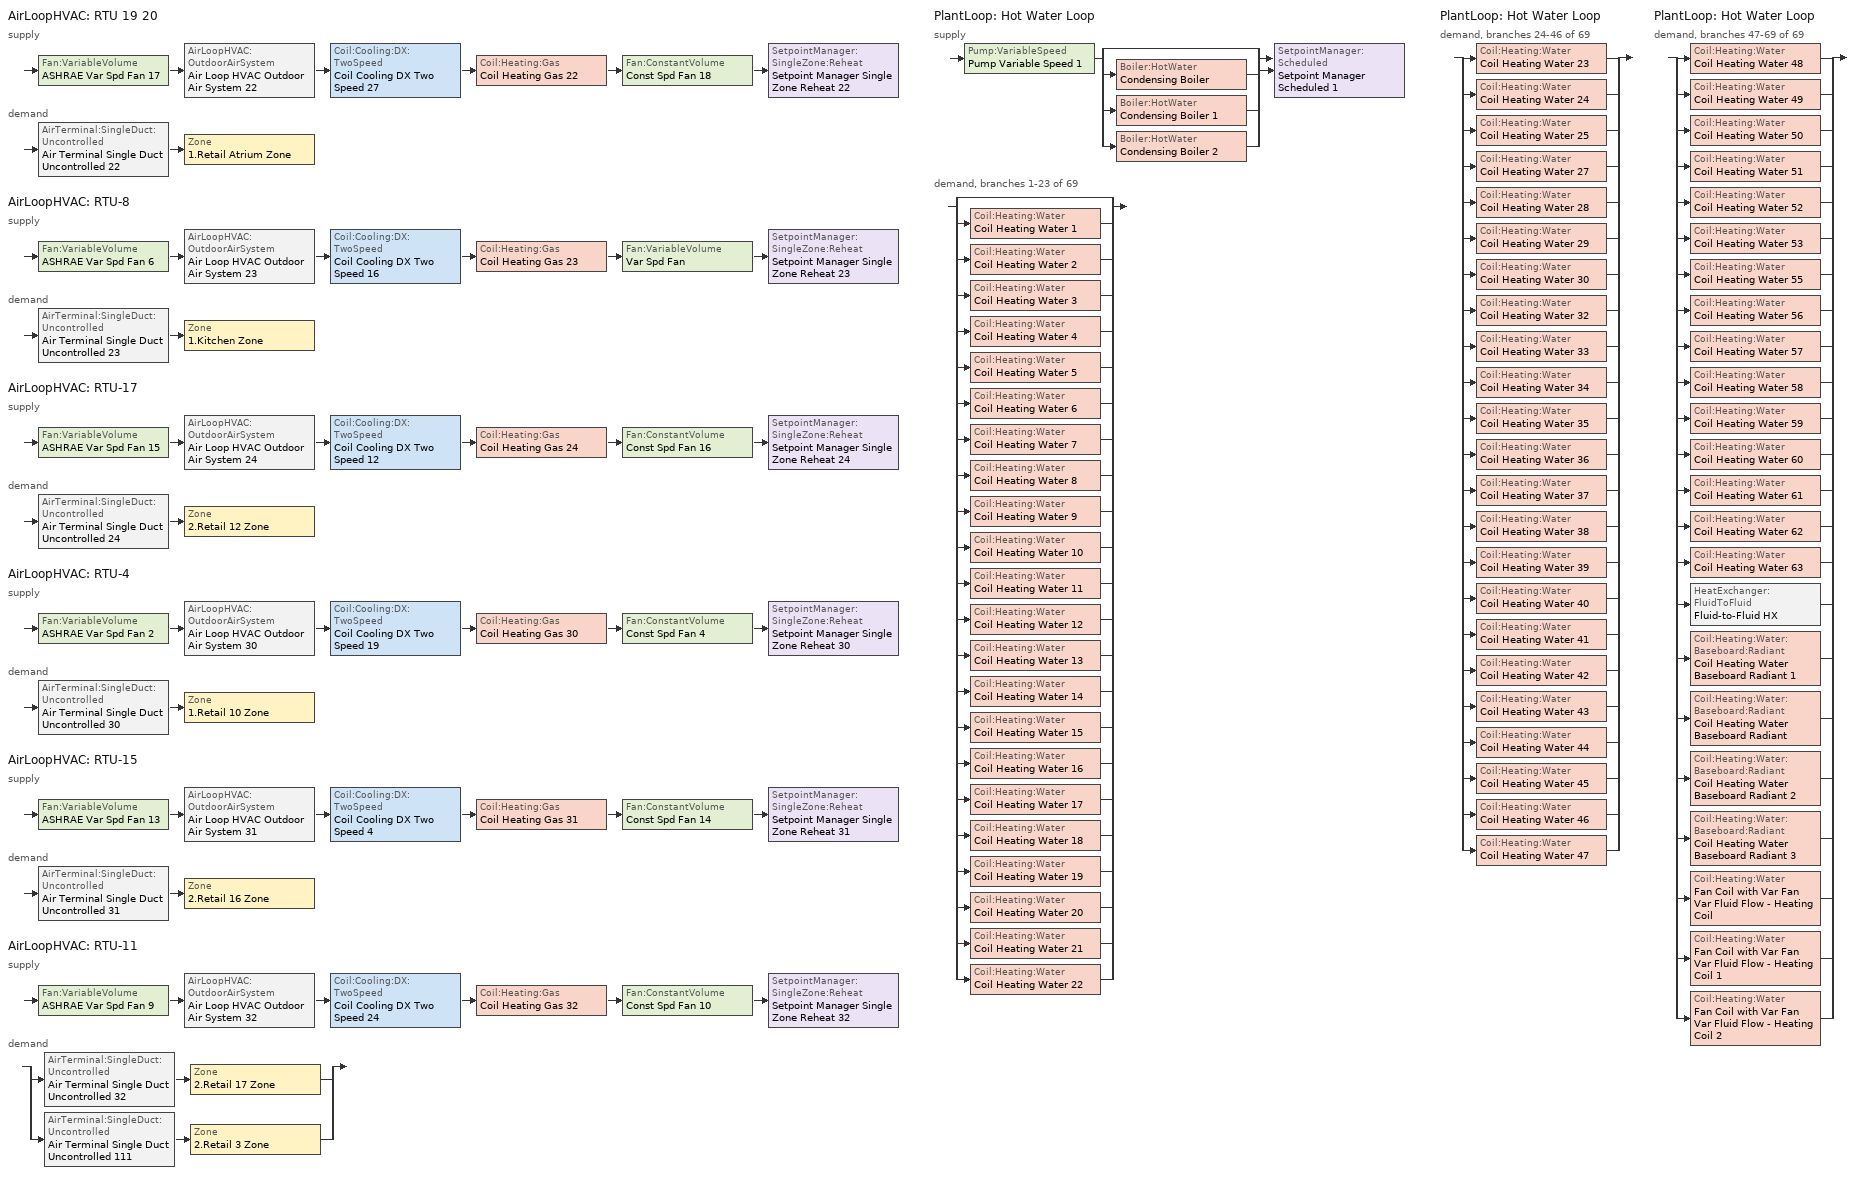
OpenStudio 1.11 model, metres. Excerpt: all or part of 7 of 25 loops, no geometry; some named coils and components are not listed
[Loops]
AirLoopHVAC 'RTU 19 20'
 supply: Fan:VariableVolume 'ASHRAE Var Spd Fan 17' > AirLoopHVAC:OutdoorAirSystem 'Air Loop HVAC Outdoor Air System 22' > Coil:Cooling:DX:TwoSpeed 'Coil Cooling DX Two Speed 27' > Coil:Heating:Gas 'Coil Heating Gas 22' > Fan:ConstantVolume 'Const Spd Fan 18' > SetpointManager:SingleZone:Reheat 'Setpoint Manager Single Zone Reheat 22'
 demand: AirTerminal:SingleDuct:Uncontrolled 'Air Terminal Single Duct Uncontrolled 22' > Zone '1.Retail Atrium Zone'
AirLoopHVAC 'RTU-8'
 supply: Fan:VariableVolume 'ASHRAE Var Spd Fan 6' > AirLoopHVAC:OutdoorAirSystem 'Air Loop HVAC Outdoor Air System 23' > Coil:Cooling:DX:TwoSpeed 'Coil Cooling DX Two Speed 16' > Coil:Heating:Gas 'Coil Heating Gas 23' > Fan:VariableVolume 'Var Spd Fan' > SetpointManager:SingleZone:Reheat 'Setpoint Manager Single Zone Reheat 23'
 demand: AirTerminal:SingleDuct:Uncontrolled 'Air Terminal Single Duct Uncontrolled 23' > Zone '1.Kitchen Zone'
AirLoopHVAC 'RTU-17'
 supply: Fan:VariableVolume 'ASHRAE Var Spd Fan 15' > AirLoopHVAC:OutdoorAirSystem 'Air Loop HVAC Outdoor Air System 24' > Coil:Cooling:DX:TwoSpeed 'Coil Cooling DX Two Speed 12' > Coil:Heating:Gas 'Coil Heating Gas 24' > Fan:ConstantVolume 'Const Spd Fan 16' > SetpointManager:SingleZone:Reheat 'Setpoint Manager Single Zone Reheat 24'
 demand: AirTerminal:SingleDuct:Uncontrolled 'Air Terminal Single Duct Uncontrolled 24' > Zone '2.Retail 12 Zone'
AirLoopHVAC 'RTU-4'
 supply: Fan:VariableVolume 'ASHRAE Var Spd Fan 2' > AirLoopHVAC:OutdoorAirSystem 'Air Loop HVAC Outdoor Air System 30' > Coil:Cooling:DX:TwoSpeed 'Coil Cooling DX Two Speed 19' > Coil:Heating:Gas 'Coil Heating Gas 30' > Fan:ConstantVolume 'Const Spd Fan 4' > SetpointManager:SingleZone:Reheat 'Setpoint Manager Single Zone Reheat 30'
 demand: AirTerminal:SingleDuct:Uncontrolled 'Air Terminal Single Duct Uncontrolled 30' > Zone '1.Retail 10 Zone'
AirLoopHVAC 'RTU-15'
 supply: Fan:VariableVolume 'ASHRAE Var Spd Fan 13' > AirLoopHVAC:OutdoorAirSystem 'Air Loop HVAC Outdoor Air System 31' > Coil:Cooling:DX:TwoSpeed 'Coil Cooling DX Two Speed 4' > Coil:Heating:Gas 'Coil Heating Gas 31' > Fan:ConstantVolume 'Const Spd Fan 14' > SetpointManager:SingleZone:Reheat 'Setpoint Manager Single Zone Reheat 31'
 demand: AirTerminal:SingleDuct:Uncontrolled 'Air Terminal Single Duct Uncontrolled 31' > Zone '2.Retail 16 Zone'
AirLoopHVAC 'RTU-11'
 supply: Fan:VariableVolume 'ASHRAE Var Spd Fan 9' > AirLoopHVAC:OutdoorAirSystem 'Air Loop HVAC Outdoor Air System 32' > Coil:Cooling:DX:TwoSpeed 'Coil Cooling DX Two Speed 24' > Coil:Heating:Gas 'Coil Heating Gas 32' > Fan:ConstantVolume 'Const Spd Fan 10' > SetpointManager:SingleZone:Reheat 'Setpoint Manager Single Zone Reheat 32'
 demand: split
  | AirTerminal:SingleDuct:Uncontrolled 'Air Terminal Single Duct Uncontrolled 32' > Zone '2.Retail 17 Zone'
  | AirTerminal:SingleDuct:Uncontrolled 'Air Terminal Single Duct Uncontrolled 111' > Zone '2.Retail 3 Zone'
PlantLoop 'Hot Water Loop'
 supply: Pump:VariableSpeed 'Pump Variable Speed 1' > split
  | bypass
  | Boiler:HotWater 'Condensing Boiler'
  | Boiler:HotWater 'Condensing Boiler 1'
  | Boiler:HotWater 'Condensing Boiler 2'
  join > SetpointManager:Scheduled 'Setpoint Manager Scheduled 1'
 demand, branches 1-23 of 69: split
  | bypass
  | Coil:Heating:Water 'Coil Heating Water 1'
  | Coil:Heating:Water 'Coil Heating Water 2'
  | Coil:Heating:Water 'Coil Heating Water 3'
  | Coil:Heating:Water 'Coil Heating Water 4'
  | Coil:Heating:Water 'Coil Heating Water 5'
  | Coil:Heating:Water 'Coil Heating Water 6'
  | Coil:Heating:Water 'Coil Heating Water 7'
  | Coil:Heating:Water 'Coil Heating Water 8'
  | Coil:Heating:Water 'Coil Heating Water 9'
  | Coil:Heating:Water 'Coil Heating Water 10'
  | Coil:Heating:Water 'Coil Heating Water 11'
  | Coil:Heating:Water 'Coil Heating Water 12'
  | Coil:Heating:Water 'Coil Heating Water 13'
  | Coil:Heating:Water 'Coil Heating Water 14'
  | Coil:Heating:Water 'Coil Heating Water 15'
  | Coil:Heating:Water 'Coil Heating Water 16'
  | Coil:Heating:Water 'Coil Heating Water 17'
  | Coil:Heating:Water 'Coil Heating Water 18'
  | Coil:Heating:Water 'Coil Heating Water 19'
  | Coil:Heating:Water 'Coil Heating Water 20'
  | Coil:Heating:Water 'Coil Heating Water 21'
  | Coil:Heating:Water 'Coil Heating Water 22'
PlantLoop 'Hot Water Loop'
 demand, branches 24-46 of 69: split
  | Coil:Heating:Water 'Coil Heating Water 23'
  | Coil:Heating:Water 'Coil Heating Water 24'
  | Coil:Heating:Water 'Coil Heating Water 25'
  | Coil:Heating:Water 'Coil Heating Water 27'
  | Coil:Heating:Water 'Coil Heating Water 28'
  | Coil:Heating:Water 'Coil Heating Water 29'
  | Coil:Heating:Water 'Coil Heating Water 30'
  | Coil:Heating:Water 'Coil Heating Water 32'
  | Coil:Heating:Water 'Coil Heating Water 33'
  | Coil:Heating:Water 'Coil Heating Water 34'
  | Coil:Heating:Water 'Coil Heating Water 35'
  | Coil:Heating:Water 'Coil Heating Water 36'
  | Coil:Heating:Water 'Coil Heating Water 37'
  | Coil:Heating:Water 'Coil Heating Water 38'
  | Coil:Heating:Water 'Coil Heating Water 39'
  | Coil:Heating:Water 'Coil Heating Water 40'
  | Coil:Heating:Water 'Coil Heating Water 41'
  | Coil:Heating:Water 'Coil Heating Water 42'
  | Coil:Heating:Water 'Coil Heating Water 43'
  | Coil:Heating:Water 'Coil Heating Water 44'
  | Coil:Heating:Water 'Coil Heating Water 45'
  | Coil:Heating:Water 'Coil Heating Water 46'
  | Coil:Heating:Water 'Coil Heating Water 47'
PlantLoop 'Hot Water Loop'
 demand, branches 47-69 of 69: split
  | Coil:Heating:Water 'Coil Heating Water 48'
  | Coil:Heating:Water 'Coil Heating Water 49'
  | Coil:Heating:Water 'Coil Heating Water 50'
  | Coil:Heating:Water 'Coil Heating Water 51'
  | Coil:Heating:Water 'Coil Heating Water 52'
  | Coil:Heating:Water 'Coil Heating Water 53'
  | Coil:Heating:Water 'Coil Heating Water 55'
  | Coil:Heating:Water 'Coil Heating Water 56'
  | Coil:Heating:Water 'Coil Heating Water 57'
  | Coil:Heating:Water 'Coil Heating Water 58'
  | Coil:Heating:Water 'Coil Heating Water 59'
  | Coil:Heating:Water 'Coil Heating Water 60'
  | Coil:Heating:Water 'Coil Heating Water 61'
  | Coil:Heating:Water 'Coil Heating Water 62'
  | Coil:Heating:Water 'Coil Heating Water 63'
  | HeatExchanger:FluidToFluid 'Fluid-to-Fluid HX'
  | Coil:Heating:Water:Baseboard:Radiant 'Coil Heating Water Baseboard Radiant 1'
  | Coil:Heating:Water:Baseboard:Radiant 'Coil Heating Water Baseboard Radiant'
  | Coil:Heating:Water:Baseboard:Radiant 'Coil Heating Water Baseboard Radiant 2'
  | Coil:Heating:Water:Baseboard:Radiant 'Coil Heating Water Baseboard Radiant 3'
  | Coil:Heating:Water 'Fan Coil with Var Fan Var Fluid Flow - Heating Coil'
  | Coil:Heating:Water 'Fan Coil with Var Fan Var Fluid Flow - Heating Coil 1'
  | Coil:Heating:Water 'Fan Coil with Var Fan Var Fluid Flow - Heating Coil 2'
[PlantLoop]
Hot Water Loop: Fluid Type=Water; Maximum Loop Temperature {C}=100; Minimum Loop Temperature {C}=10; Plant Loop Volume {m3}=Autocalculate; Load Distribution Scheme=Optimal
[Sizing:Plant]
Hot Water Loop: Loop Type=Heating; Design Loop Exit Temperature {C}=82; Loop Design Temperature Difference {deltaC}=11; Sizing Option=NonCoincident; Zone Timesteps in Averaging Window=1; Coincident Sizing Factor Mode=None
[SetpointManager:Scheduled]
Setpoint Manager Scheduled 1: Control Variable=Temperature; Schedule=Hot Water Temperature
[Sizing:Zone] Zone Cooling Design Supply Air Temperature Input Method=SupplyAirTemperature; Zone Cooling Design Supply Air Temperature {C}=14; Zone Cooling Design Supply Air Temperature Difference {deltaC}=11.11; Zone Heating Design Supply Air Temperature Input Method=SupplyAirTemperature; Zone Heating Design Supply Air Temperature {C}=40; Zone Heating Design Supply Air Temperature Difference {deltaC}=11.11; Zone Cooling Design Supply Air Humidity Ratio {kg-H2O/kg-air}=0.0085; Zone Heating Design Supply Air Humidity Ratio {kg-H2O/kg-air}=0.008; Cooling Design Air Flow Method=DesignDay; Heating Design Air Flow Method=DesignDay; Account for Dedicated Outdoor Air System=No; Dedicated Outdoor Air System Control Strategy=NeutralSupplyAir; Dedicated Outdoor Air Low Setpoint Temperature for Design {C}=Autosize; Dedicated Outdoor Air High Setpoint Temperature for Design {C}=Autosize
Name | Design Zone Air Distribution Effectiveness in Heating Mode
1M.Stairs Zone; 1.Stairs Zone; 1.Stairs 1 Zone; 1M.Stairs 1 Zone; 2.Retail 3 Zone; 1.Entry Zone; 1.Entry 1 Zone; 1.Stairs 2 Zone; 1.Stairs 3 Zone; 1M.Stairs 2 Zone; 1.Retail Atrium Zone; 1.Kitchen Zone; 2.Retail 12 Zone; 1M.Stairs 3 Zone; 1.Retail 10 Zone; 2.Retail 16 Zone; 2.Retail 17 Zone
2M.Stairs Zone; 2.Stairs Zone; 2.Stairs 1 Zone; 2M.Stairs 1 Zone; 2M.Stairs 2 Zone; 2M.Stairs 3 Zone; 2.Stairs 2 Zone; 2.Stairs 3 Zone | 0.8
[Zone equipment]
1M.Stairs Zone: Zone HVAC Four Pipe Fan Coil 56
2M.Stairs Zone: Zone HVAC Four Pipe Fan Coil 52
2.Stairs Zone: Zone HVAC Four Pipe Fan Coil 39
1.Stairs Zone: Zone HVAC Four Pipe Fan Coil 32
2.Stairs 1 Zone: Zone HVAC Four Pipe Fan Coil 34
1.Stairs 1 Zone: Zone HVAC Four Pipe Fan Coil 42
1M.Stairs 1 Zone: Zone HVAC Four Pipe Fan Coil 47
2.Retail 3 Zone: Air Terminal Single Duct Uncontrolled 111
2M.Stairs 1 Zone: Zone HVAC Four Pipe Fan Coil 46
2M.Stairs 2 Zone: Zone HVAC Four Pipe Fan Coil 11
1.Entry Zone: Zone HVAC Baseboard Rad Conv Water 1, Fan Coil with Var Fan Var Fluid Flow 2
1.Entry 1 Zone: Zone HVAC Baseboard Rad Conv Water, Fan Coil with Var Fan Var Fluid Flow 1
1.Stairs 2 Zone: Zone HVAC Four Pipe Fan Coil 4
1.Stairs 3 Zone: Zone HVAC Four Pipe Fan Coil 28
2M.Stairs 3 Zone: Zone HVAC Four Pipe Fan Coil 1
2.Stairs 2 Zone: Zone HVAC Four Pipe Fan Coil 30
1M.Stairs 2 Zone: Zone HVAC Four Pipe Fan Coil 15
1.Retail Atrium Zone: Air Terminal Single Duct Uncontrolled 22
1.Kitchen Zone: Air Terminal Single Duct Uncontrolled 23, Zone Exhaust Fan
2.Retail 12 Zone: Air Terminal Single Duct Uncontrolled 24
1M.Stairs 3 Zone: Zone HVAC Four Pipe Fan Coil 57
2.Stairs 3 Zone: Zone HVAC Four Pipe Fan Coil 55
1.Retail 10 Zone: Air Terminal Single Duct Uncontrolled 30
2.Retail 16 Zone: Air Terminal Single Duct Uncontrolled 31
2.Retail 17 Zone: Air Terminal Single Duct Uncontrolled 32
[AirLoopHVAC] Availability Schedule=Retail Min OA
Name | Availability Manager | Design Supply Air Flow Rate {m3/s}
RTU 19 20 | Availability Manager Night Cycle 22 | 11.3267
RTU-8 | Availability Manager Night Cycle 23 | 2.40693
RTU-17 | Availability Manager Night Cycle 24 | 5.66337
RTU-4 | Availability Manager Night Cycle 30 | 4.71947
RTU-15 | Availability Manager Night Cycle 31 | 3.77558
RTU-11 | Availability Manager Night Cycle 32 | 7.55116
[AvailabilityManager:NightCycle] Control Type=CycleOnAny
Availability Manager Night Cycle 22; Availability Manager Night Cycle 23; Availability Manager Night Cycle 24; Availability Manager Night Cycle 30; Availability Manager Night Cycle 31; Availability Manager Night Cycle 32
[Sizing:System] Type of Load to Size On=Sensible; Minimum System Air Flow Ratio=1; Preheat Design Temperature {C}=7; Preheat Design Humidity Ratio {kg-H2O/kg-Air}=0.008; Precool Design Temperature {C}=12.8; Precool Design Humidity Ratio {kg-H2O/kg-Air}=0.008; Central Cooling Design Supply Air Temperature {C}=12.8; Central Heating Design Supply Air Temperature {C}=40; Sizing Option=NonCoincident; 100% Outdoor Air in Cooling=No; 100% Outdoor Air in Heating=No; Central Cooling Design Supply Air Humidity Ratio {kg-H2O/kg-Air}=0.0085; Central Heating Design Supply Air Humidity Ratio {kg-H2O/kg-Air}=0.008; Cooling Design Air Flow Method=DesignDay; Cooling Design Air Flow Rate {m3/s}=0; Heating Design Air Flow Method=DesignDay; Heating Design Air Flow Rate {m3/s}=0; System Outdoor Air Method=ZoneSum; Zone Maximum Outdoor Air Fraction=1; Cooling Supply Air Flow Rate Per Floor Area {m3/s-m2}=0.00996765; Cooling Fraction of Autosized Cooling Supply Air Flow Rate=1; Cooling Supply Air Flow Rate Per Unit Cooling Capacity {m3/s-W}=3.94755e-05; Heating Supply Air Flow Rate Per Floor Area {m3/s-m2}=0.00996765; Heating Fraction of Autosized Heating Supply Air Flow Rate=1; Heating Fraction of Autosized Cooling Supply Air Flow Rate=1; Heating Supply Air Flow Rate Per Unit Heating Capacity {m3/s-W}=3.15882e-05; Cooling Design Capacity Method=CoolingDesignCapacity; Cooling Design Capacity {W}=autosize; Cooling Design Capacity Per Floor Area {W/m2}=234.7; Fraction of Autosized Cooling Design Capacity=1; Heating Design Capacity Method=HeatingDesignCapacity; Heating Design Capacity {W}=autosize; Heating Design Capacity Per Floor Area {W/m2}=157; Fraction of Autosized Heating Design Capacity=1; Central Cooling Capacity Control Method=OnOff
Name | Design Outdoor Air Flow Rate {m3/s}
RTU 19 20 | 2.26535
RTU-8; RTU-17 | 1.13267
RTU-4 | 0.943895
RTU-15 | 0.377558
RTU-11 | 1.51023
[Coil:Heating:Gas] Availability Schedule=Always On Discrete; Gas Burner Efficiency=0.8; Nominal Capacity {W}=AutoSize; Parasitic Electric Load {W}=0; Parasitic Gas Load {W}=0
Coil Heating Gas 22; Coil Heating Gas 23; Coil Heating Gas 24; Coil Heating Gas 30; Coil Heating Gas 31; Coil Heating Gas 32
[Controller:OutdoorAir] Economizer Control Type=FixedDryBulb; Economizer Control Action Type=ModulateFlow; Economizer Maximum Limit Dry-Bulb Temperature {C}=23.89; Economizer Maximum Limit Enthalpy {J/kg}=64000; Economizer Minimum Limit Dry-Bulb Temperature {C}=-100; Lockout Type=NoLockout; Minimum Limit Type=FixedMinimum; Minimum Outdoor Air Schedule=Retail Min OA; High Humidity Control=No; Heat Recovery Bypass Control Type=BypassWhenWithinEconomizerLimits
Name | Minimum Outdoor Air Flow Rate {m3/s} | Maximum Outdoor Air Flow Rate {m3/s} | Controller Mechanical Ventilation
Outdoor Air Controller 1.Retail Atrium Zone ASHRAE PSZ-AC | 2.26535 | 11.3267 | Controller Mechanical Ventilation 22
Outdoor Air Controller 1.Kitchen Zone ASHRAE PSZ-AC | 1.13267 | 2.40693 | Controller Mechanical Ventilation 23
Outdoor Air Controller 2.Retail 12 Zone ASHRAE PSZ-AC | 1.13267 | 5.66337 | Controller Mechanical Ventilation 24
Outdoor Air Controller 1.Retail 10 Zone ASHRAE PSZ-AC | 0.943895 | 4.71947 | Controller Mechanical Ventilation 30
Outdoor Air Controller 2.Retail 16 Zone ASHRAE PSZ-AC | 0.377558 | 3.77558 | Controller Mechanical Ventilation 31
Outdoor Air Controller 2.Retail 17 Zone ASHRAE PSZ-AC | 1.51023 | 7.55116 | Controller Mechanical Ventilation 32
[Controller:MechanicalVentilation] Availability Schedule=Always On Discrete; System Outdoor Air Method=ZoneSum
Controller Mechanical Ventilation 22; Controller Mechanical Ventilation 23; Controller Mechanical Ventilation 24; Controller Mechanical Ventilation 30; Controller Mechanical Ventilation 31; Controller Mechanical Ventilation 32
[AirLoopHVAC:OutdoorAirSystem]
Name | Controller
Air Loop HVAC Outdoor Air System 22 | Outdoor Air Controller 1.Retail Atrium Zone ASHRAE PSZ-AC
Air Loop HVAC Outdoor Air System 23 | Outdoor Air Controller 1.Kitchen Zone ASHRAE PSZ-AC
Air Loop HVAC Outdoor Air System 24 | Outdoor Air Controller 2.Retail 12 Zone ASHRAE PSZ-AC
Air Loop HVAC Outdoor Air System 30 | Outdoor Air Controller 1.Retail 10 Zone ASHRAE PSZ-AC
Air Loop HVAC Outdoor Air System 31 | Outdoor Air Controller 2.Retail 16 Zone ASHRAE PSZ-AC
Air Loop HVAC Outdoor Air System 32 | Outdoor Air Controller 2.Retail 17 Zone ASHRAE PSZ-AC
[SetpointManager:SingleZone:Reheat] Minimum Supply Air Temperature {C}=-99; Maximum Supply Air Temperature {C}=99
Name | Control Zone
Setpoint Manager Single Zone Reheat 22 | 1.Retail Atrium Zone
Setpoint Manager Single Zone Reheat 23 | 1.Kitchen Zone
Setpoint Manager Single Zone Reheat 24 | 2.Retail 12 Zone
Setpoint Manager Single Zone Reheat 30 | 1.Retail 10 Zone
Setpoint Manager Single Zone Reheat 31 | 2.Retail 16 Zone
Setpoint Manager Single Zone Reheat 32 | 2.Retail 17 Zone
[AirTerminal:SingleDuct:Uncontrolled] Availability Schedule=Always On Discrete; Maximum Air Flow Rate {m3/s}=AutoSize
Air Terminal Single Duct Uncontrolled 22; Air Terminal Single Duct Uncontrolled 23; Air Terminal Single Duct Uncontrolled 24; Air Terminal Single Duct Uncontrolled 30; Air Terminal Single Duct Uncontrolled 31; Air Terminal Single Duct Uncontrolled 32; Air Terminal Single Duct Uncontrolled 111
[Fan:ZoneExhaust]
Zone Exhaust Fan: Availability Schedule=Always On; Fan Efficiency=0.6; Pressure Rise {Pa}=373.633; Maximum Flow Rate {m3/s}=0.99109; Flow Fraction Schedule=Retail Min OA; System Availability Manager Coupling Mode=Coupled
[Pump:VariableSpeed]
Pump Variable Speed 1: Rated Pump Head {Pa}=358688; Motor Efficiency=0.9; Coefficient 1 of the Part Load Performance Curve=0; Coefficient 2 of the Part Load Performance Curve=0.0216; Coefficient 3 of the Part Load Performance Curve=-0.0325; Coefficient 4 of the Part Load Performance Curve=1.0095; Pump Control Type=Intermittent
[Coil:Cooling:DX:TwoSpeed] Availability Schedule=Always On Discrete; Rated High Speed Total Cooling Capacity {W}=Autosize; Rated High Speed Sensible Heat Ratio=Autosize; Rated High Speed Air Flow Rate {m3/s}=Autosize; Rated Low Speed Total Cooling Capacity {W}=Autosize; Rated Low Speed Sensible Heat Ratio=Autosize; Condenser Type=AirCooled; High Speed Evaporative Condenser Effectiveness=0; High Speed Evaporative Condenser Air Flow Rate {m3/s}=Autosize; High Speed Evaporative Condenser Pump Rated Power Consumption {W}=Autosize; Low Speed Evaporative Condenser Effectiveness=0; Low Speed Evaporative Condenser Air Flow Rate {m3/s}=Autosize; Low Speed Evaporative Condenser Pump Rated Power Consumption {W}=Autosize; Basin Heater Capacity {W/K}=0; Basin Heater Setpoint Temperature {C}=10
Name | Rated High Speed COP {W/W} | Total Cooling Capacity Function of Temperature Curve | Total Cooling Capacity Function of Flow Fraction Curve | Energy Input Ratio Function of Temperature Curve | Energy Input Ratio Function of Flow Fraction Curve | Part Load Fraction Correlation Curve | Rated Low Speed COP {W/W} | Low Speed Total Cooling Capacity Function of Temperature Curve | Low Speed Energy Input Ratio Function of Temperature Curve
Coil Cooling DX Two Speed 4 | 3.6 | Curve Biquadratic 61 | Curve Quadratic 91 | Curve Biquadratic 62 | Curve Quadratic 92 | Curve Quadratic 93 | 3.6 | Curve Biquadratic 73 | Curve Biquadratic 74
Coil Cooling DX Two Speed 12 | 3.08 | Curve Biquadratic 47 | Curve Quadratic 70 | Curve Biquadratic 48 | Curve Quadratic 71 | Curve Quadratic 72 | 3.08 | Curve Biquadratic 89 | Curve Biquadratic 90
Coil Cooling DX Two Speed 16 | 3.69 | Curve Biquadratic 45 | Curve Quadratic 67 | Curve Biquadratic 46 | Curve Quadratic 68 | Curve Quadratic 69 | 3.69 | Curve Biquadratic 97 | Curve Biquadratic 98
Coil Cooling DX Two Speed 19 | 3.52 | Curve Biquadratic 59 | Curve Quadratic 88 | Curve Biquadratic 60 | Curve Quadratic 89 | Curve Quadratic 90 | 3.52 | Curve Biquadratic 103 | Curve Biquadratic 104
Coil Cooling DX Two Speed 24 | 3.14 | Curve Biquadratic 63 | Curve Quadratic 94 | Curve Biquadratic 64 | Curve Quadratic 95 | Curve Quadratic 96 | 3.14 | Curve Biquadratic 113 | Curve Biquadratic 114
Coil Cooling DX Two Speed 27 | 3.08 | Curve Biquadratic 43 | Curve Quadratic 64 | Curve Biquadratic 44 | Curve Quadratic 65 | Curve Quadratic 66 | 3.08 | Curve Biquadratic 119 | Curve Biquadratic 120
[Controller:WaterCoil] Action=Normal; Minimum Actuated Flow {m3/s}=0
Name | Water Coil
Controller Water Coil 2 | Coil Heating Water 1
Controller Water Coil 4 | Coil Heating Water 2
Controller Water Coil 6 | Coil Heating Water 3
Controller Water Coil 8 | Coil Heating Water 4
Controller Water Coil 10 | Coil Heating Water 5
Controller Water Coil 12 | Coil Heating Water 6
Controller Water Coil 14 | Coil Heating Water 7
Controller Water Coil 16 | Coil Heating Water 8
Controller Water Coil 18 | Coil Heating Water 9
Controller Water Coil 20 | Coil Heating Water 10
Controller Water Coil 22 | Coil Heating Water 11
Controller Water Coil 24 | Coil Heating Water 12
Controller Water Coil 26 | Coil Heating Water 13
Controller Water Coil 28 | Coil Heating Water 14
Controller Water Coil 30 | Coil Heating Water 15
Controller Water Coil 32 | Coil Heating Water 16
Controller Water Coil 34 | Coil Heating Water 17
Controller Water Coil 36 | Coil Heating Water 18
Controller Water Coil 38 | Coil Heating Water 19
Controller Water Coil 40 | Coil Heating Water 20
Controller Water Coil 42 | Coil Heating Water 21
Controller Water Coil 44 | Coil Heating Water 22
Controller Water Coil 46 | Coil Heating Water 23
Controller Water Coil 48 | Coil Heating Water 24
Controller Water Coil 50 | Coil Heating Water 25
Controller Water Coil 54 | Coil Heating Water 27
Controller Water Coil 56 | Coil Heating Water 28
Controller Water Coil 58 | Coil Heating Water 29
Controller Water Coil 60 | Coil Heating Water 30
Controller Water Coil 64 | Coil Heating Water 32
Controller Water Coil 66 | Coil Heating Water 33
Controller Water Coil 68 | Coil Heating Water 34
Controller Water Coil 70 | Coil Heating Water 35
Controller Water Coil 72 | Coil Heating Water 36
Controller Water Coil 74 | Coil Heating Water 37
Controller Water Coil 76 | Coil Heating Water 38
Controller Water Coil 78 | Coil Heating Water 39
Controller Water Coil 80 | Coil Heating Water 40
Controller Water Coil 82 | Coil Heating Water 41
Controller Water Coil 84 | Coil Heating Water 42
Controller Water Coil 86 | Coil Heating Water 43
Controller Water Coil 88 | Coil Heating Water 44
Controller Water Coil 90 | Coil Heating Water 45
Controller Water Coil 92 | Coil Heating Water 46
Controller Water Coil 94 | Coil Heating Water 47
Controller Water Coil 96 | Coil Heating Water 48
Controller Water Coil 98 | Coil Heating Water 49
Controller Water Coil 100 | Coil Heating Water 50
Controller Water Coil 102 | Coil Heating Water 51
Controller Water Coil 104 | Coil Heating Water 52
Controller Water Coil 106 | Coil Heating Water 53
Controller Water Coil 110 | Coil Heating Water 55
Controller Water Coil 112 | Coil Heating Water 56
Controller Water Coil 114 | Coil Heating Water 57
Controller Water Coil 116 | Coil Heating Water 58
Controller Water Coil 118 | Coil Heating Water 59
Controller Water Coil 120 | Coil Heating Water 60
Controller Water Coil 122 | Coil Heating Water 61
Controller Water Coil 124 | Coil Heating Water 62
Controller Water Coil 126 | Coil Heating Water 63
[Coil:Heating:Water]
Name | Availability Schedule
Coil Heating Water 1; Coil Heating Water 2; Coil Heating Water 3; Coil Heating Water 4; Coil Heating Water 5; Coil Heating Water 6; Coil Heating Water 7; Coil Heating Water 8; Coil Heating Water 9; Coil Heating Water 10; Coil Heating Water 11; Coil Heating Water 12; Coil Heating Water 13; Coil Heating Water 14; Coil Heating Water 15; Coil Heating Water 16; Coil Heating Water 17; Coil Heating Water 18; Coil Heating Water 19; Coil Heating Water 20; Coil Heating Water 21; Coil Heating Water 22; Coil Heating Water 23; Coil Heating Water 24; Coil Heating Water 25; Coil Heating Water 27; Coil Heating Water 28; Coil Heating Water 29; Coil Heating Water 30; Coil Heating Water 32; Coil Heating Water 33; Coil Heating Water 34; Coil Heating Water 35; Coil Heating Water 36; Coil Heating Water 37; Coil Heating Water 38; Coil Heating Water 39; Coil Heating Water 40; Coil Heating Water 41; Coil Heating Water 42; Coil Heating Water 43; Coil Heating Water 44; Coil Heating Water 45; Coil Heating Water 46; Coil Heating Water 47; Coil Heating Water 48; Coil Heating Water 49; Coil Heating Water 50; Coil Heating Water 51; Coil Heating Water 52; Coil Heating Water 53; Coil Heating Water 55; Coil Heating Water 56; Coil Heating Water 57; Coil Heating Water 58; Coil Heating Water 59; Coil Heating Water 60; Coil Heating Water 61; Coil Heating Water 62; Coil Heating Water 63 | Always On Discrete
Fan Coil with Var Fan Var Fluid Flow - Heating Coil | Always On Discrete 5
Fan Coil with Var Fan Var Fluid Flow - Heating Coil 1 | Always On Discrete 13
Fan Coil with Var Fan Var Fluid Flow - Heating Coil 2 | Always On Discrete 17
[ZoneHVAC:FourPipeFanCoil] Capacity Control Method=VariableFanVariableFlow; Maximum Cold Water Flow Rate {m3/s}=autosize; Maximum Hot Water Flow Rate {m3/s}=autosize
Name | Availability Schedule | Maximum Supply Air Flow Rate {m3/s} | Maximum Outdoor Air Flow Rate {m3/s} | Supply Air Fan | Cooling Coil | Heating Coil
Zone HVAC Four Pipe Fan Coil 1 | Always On Discrete | autosize | 0 | Fan Variable Volume 17 | Coil Cooling Water 1 | Coil Heating Water 1
Zone HVAC Four Pipe Fan Coil 2 | Always On Discrete | autosize | 0 | Fan Variable Volume 36 | Coil Cooling Water 2 | Coil Heating Water 2
Zone HVAC Four Pipe Fan Coil 3 | Always On Discrete | autosize | 0 | Fan Variable Volume 22 | Coil Cooling Water 3 | Coil Heating Water 3
Zone HVAC Four Pipe Fan Coil 4 | Always On Discrete | autosize | 0 | Fan Variable Volume 55 | Coil Cooling Water 4 | Coil Heating Water 4
Zone HVAC Four Pipe Fan Coil 5 | Always On Discrete | autosize | 0 | Fan Variable Volume 54 | Coil Cooling Water 5 | Coil Heating Water 5
Zone HVAC Four Pipe Fan Coil 6 | Always On Discrete | autosize | 0 | Fan Variable Volume 12 | Coil Cooling Water 6 | Coil Heating Water 6
Zone HVAC Four Pipe Fan Coil 7 | Always On Discrete | autosize | 0 | Fan Variable Volume 23 | Coil Cooling Water 7 | Coil Heating Water 7
Zone HVAC Four Pipe Fan Coil 8 | Always On Discrete | autosize | 0 | Fan Variable Volume 38 | Coil Cooling Water 8 | Coil Heating Water 8
Zone HVAC Four Pipe Fan Coil 9 | Always On Discrete | autosize | 0 | Fan Variable Volume 53 | Coil Cooling Water 9 | Coil Heating Water 9
Zone HVAC Four Pipe Fan Coil 10 | Always On Discrete | autosize | 0 | Fan Variable Volume 24 | Coil Cooling Water 10 | Coil Heating Water 10
Zone HVAC Four Pipe Fan Coil 11 | Always On Discrete | autosize | 0 | Fan Variable Volume 27 | Coil Cooling Water 11 | Coil Heating Water 11
Zone HVAC Four Pipe Fan Coil 12 | Always On Discrete | autosize | 0 | Fan Variable Volume 8 | Coil Cooling Water 12 | Coil Heating Water 12
Zone HVAC Four Pipe Fan Coil 13 | Always On Discrete | autosize | 0 | Fan Variable Volume 18 | Coil Cooling Water 13 | Coil Heating Water 13
Zone HVAC Four Pipe Fan Coil 14 | Always On Discrete | autosize | 0 | Fan Variable Volume 31 | Coil Cooling Water 14 | Coil Heating Water 14
Zone HVAC Four Pipe Fan Coil 15 | Always On Discrete | autosize | 0 | Fan Variable Volume 62 | Coil Cooling Water 15 | Coil Heating Water 15
Zone HVAC Four Pipe Fan Coil 16 | Always On Discrete | autosize | 0 | Fan Variable Volume 19 | Coil Cooling Water 16 | Coil Heating Water 16
Zone HVAC Four Pipe Fan Coil 17 | Always On Discrete | autosize | 0 | Fan Variable Volume 14 | Coil Cooling Water 17 | Coil Heating Water 17
Zone HVAC Four Pipe Fan Coil 18 | Always On Discrete | autosize | 0 | Fan Variable Volume 61 | Coil Cooling Water 18 | Coil Heating Water 18
Zone HVAC Four Pipe Fan Coil 19 | Always On Discrete | autosize | 0 | Fan Variable Volume 49 | Coil Cooling Water 19 | Coil Heating Water 19
Zone HVAC Four Pipe Fan Coil 20 | Always On Discrete | autosize | 0 | Fan Variable Volume 4 | Coil Cooling Water 20 | Coil Heating Water 20
Zone HVAC Four Pipe Fan Coil 21 | Always On Discrete | autosize | 0 | Fan Variable Volume 39 | Coil Cooling Water 21 | Coil Heating Water 21
Zone HVAC Four Pipe Fan Coil 22 | Always On Discrete | autosize | 0 | Fan Variable Volume 34 | Coil Cooling Water 22 | Coil Heating Water 22
Zone HVAC Four Pipe Fan Coil 23 | Always On Discrete | autosize | 0 | Fan Variable Volume 42 | Coil Cooling Water 23 | Coil Heating Water 23
Zone HVAC Four Pipe Fan Coil 24 | Always On Discrete | autosize | 0 | Fan Variable Volume 11 | Coil Cooling Water 24 | Coil Heating Water 24
Zone HVAC Four Pipe Fan Coil 25 | Always On Discrete | autosize | 0 | Fan Variable Volume 7 | Coil Cooling Water 25 | Coil Heating Water 25
Zone HVAC Four Pipe Fan Coil 27 | Always On Discrete | autosize | 0 | Fan Variable Volume 56 | Coil Cooling Water 27 | Coil Heating Water 27
Zone HVAC Four Pipe Fan Coil 28 | Always On Discrete | autosize | 0 | Fan Variable Volume 10 | Coil Cooling Water 28 | Coil Heating Water 28
Zone HVAC Four Pipe Fan Coil 29 | Always On Discrete | autosize | 0 | Fan Variable Volume 1 | Coil Cooling Water 29 | Coil Heating Water 29
Zone HVAC Four Pipe Fan Coil 30 | Always On Discrete | autosize | 0 | Fan Variable Volume 6 | Coil Cooling Water 30 | Coil Heating Water 30
Zone HVAC Four Pipe Fan Coil 32 | Always On Discrete | autosize | 0 | Fan Variable Volume 33 | Coil Cooling Water 32 | Coil Heating Water 32
Zone HVAC Four Pipe Fan Coil 33 | Always On Discrete | autosize | 0 | Fan Variable Volume 3 | Coil Cooling Water 33 | Coil Heating Water 33
Zone HVAC Four Pipe Fan Coil 34 | Always On Discrete | autosize | 0 | Fan Variable Volume 16 | Coil Cooling Water 34 | Coil Heating Water 34
Zone HVAC Four Pipe Fan Coil 35 | Always On Discrete | autosize | 0 | Fan Variable Volume 30 | Coil Cooling Water 35 | Coil Heating Water 35
Zone HVAC Four Pipe Fan Coil 36 | Always On Discrete | autosize | 0 | Fan Variable Volume 29 | Coil Cooling Water 36 | Coil Heating Water 36
Zone HVAC Four Pipe Fan Coil 37 | Always On Discrete | autosize | 0 | Fan Variable Volume 51 | Coil Cooling Water 37 | Coil Heating Water 37
Zone HVAC Four Pipe Fan Coil 38 | Always On Discrete | autosize | 0 | Fan Variable Volume 13 | Coil Cooling Water 38 | Coil Heating Water 38
Zone HVAC Four Pipe Fan Coil 39 | Always On Discrete | autosize | 0 | Fan Variable Volume 48 | Coil Cooling Water 39 | Coil Heating Water 39
Zone HVAC Four Pipe Fan Coil 40 | Always On Discrete | autosize | 0 | Fan Variable Volume 46 | Coil Cooling Water 40 | Coil Heating Water 40
Zone HVAC Four Pipe Fan Coil 41 | Always On Discrete | autosize | 0 | Fan Variable Volume 57 | Coil Cooling Water 41 | Coil Heating Water 41
Zone HVAC Four Pipe Fan Coil 42 | Always On Discrete | autosize | 0 | Fan Variable Volume 59 | Coil Cooling Water 42 | Coil Heating Water 42
Zone HVAC Four Pipe Fan Coil 43 | Always On Discrete | autosize | 0 | Fan Variable Volume 45 | Coil Cooling Water 43 | Coil Heating Water 43
Zone HVAC Four Pipe Fan Coil 44 | Always On Discrete | autosize | 0 | Fan Variable Volume 58 | Coil Cooling Water 44 | Coil Heating Water 44
Zone HVAC Four Pipe Fan Coil 45 | Always On Discrete | autosize | 0 | Fan Variable Volume 2 | Coil Cooling Water 45 | Coil Heating Water 45
Zone HVAC Four Pipe Fan Coil 46 | Always On Discrete | autosize | 0 | Fan Variable Volume 5 | Coil Cooling Water 46 | Coil Heating Water 46
Zone HVAC Four Pipe Fan Coil 47 | Always On Discrete | autosize | 0 | Fan Variable Volume 40 | Coil Cooling Water 47 | Coil Heating Water 47
Zone HVAC Four Pipe Fan Coil 48 | Always On Discrete | autosize | 0 | Fan Variable Volume 25 | Coil Cooling Water 48 | Coil Heating Water 48
Zone HVAC Four Pipe Fan Coil 49 | Always On Discrete | autosize | 0 | Fan Variable Volume 52 | Coil Cooling Water 49 | Coil Heating Water 49
Zone HVAC Four Pipe Fan Coil 50 | Always On Discrete | autosize | 0 | Fan Variable Volume 35 | Coil Cooling Water 50 | Coil Heating Water 50
Zone HVAC Four Pipe Fan Coil 51 | Always On Discrete | autosize | 0 | Fan Variable Volume 20 | Coil Cooling Water 51 | Coil Heating Water 51
Zone HVAC Four Pipe Fan Coil 52 | Always On Discrete | autosize | 0 | Fan Variable Volume 60 | Coil Cooling Water 52 | Coil Heating Water 52
Zone HVAC Four Pipe Fan Coil 53 | Always On Discrete | autosize | 0 | Fan Variable Volume 47 | Coil Cooling Water 53 | Coil Heating Water 53
Zone HVAC Four Pipe Fan Coil 55 | Always On Discrete | autosize | 0 | Fan Variable Volume 15 | Coil Cooling Water 55 | Coil Heating Water 55
Zone HVAC Four Pipe Fan Coil 56 | Always On Discrete | autosize | 0 | Fan Variable Volume 43 | Coil Cooling Water 56 | Coil Heating Water 56
Zone HVAC Four Pipe Fan Coil 57 | Always On Discrete | autosize | 0 | Fan Variable Volume 21 | Coil Cooling Water 57 | Coil Heating Water 57
Zone HVAC Four Pipe Fan Coil 58 | Always On Discrete | autosize | 0 | Fan Variable Volume 50 | Coil Cooling Water 58 | Coil Heating Water 58
Zone HVAC Four Pipe Fan Coil 59 | Always On Discrete | autosize | 0 | Fan Variable Volume 41 | Coil Cooling Water 59 | Coil Heating Water 59
Zone HVAC Four Pipe Fan Coil 60 | Always On Discrete | autosize | 0 | Fan Variable Volume 44 | Coil Cooling Water 60 | Coil Heating Water 60
Zone HVAC Four Pipe Fan Coil 61 | Always On Discrete | autosize | 0 | Fan Variable Volume 32 | Coil Cooling Water 61 | Coil Heating Water 61
Zone HVAC Four Pipe Fan Coil 62 | Always On Discrete | autosize | 0 | Fan Variable Volume 37 | Coil Cooling Water 62 | Coil Heating Water 62
Zone HVAC Four Pipe Fan Coil 63 | Always On Discrete | autosize | 0 | Fan Variable Volume 28 | Coil Cooling Water 63 | Coil Heating Water 63
Fan Coil with Var Fan Var Fluid Flow | Always On Discrete 2 | autosize | autosize | Fan Coil with Var Fan Var Fluid Flow - Fan | Fan Coil with Var Fan Var Fluid Flow - Cooling Coil | Fan Coil with Var Fan Var Fluid Flow - Heating Coil
Fan Coil with Var Fan Var Fluid Flow 1 | Always On Discrete 10 | 3.77558 | 0 | Fan Coil with Var Fan Var Fluid Flow - Fan 1 | Fan Coil with Var Fan Var Fluid Flow - Cooling Coil 1 | Fan Coil with Var Fan Var Fluid Flow - Heating Coil 1
Fan Coil with Var Fan Var Fluid Flow 2 | Always On Discrete 14 | 3.77558 | 0 | Fan Coil with Var Fan Var Fluid Flow - Fan 2 | Fan Coil with Var Fan Var Fluid Flow - Cooling Coil 2 | Fan Coil with Var Fan Var Fluid Flow - Heating Coil 2
[Fan:VariableVolume] Fan Efficiency=0.6045; Maximum Flow Rate {m3/s}=Autosize; Fan Power Minimum Flow Rate Input Method=FixedFlowRate; Fan Power Minimum Flow Fraction=0; Fan Power Minimum Air Flow Rate {m3/s}=0; Motor Efficiency=0.93; Motor In Airstream Fraction=1; Fan Power Coefficient 5=0
Name | Availability Schedule | Pressure Rise {Pa} | Fan Power Coefficient 1 | Fan Power Coefficient 2 | Fan Power Coefficient 3 | Fan Power Coefficient 4
Fan Variable Volume 1; Fan Variable Volume 2; Fan Variable Volume 3; Fan Variable Volume 4; Fan Variable Volume 5; Fan Variable Volume 6; Fan Variable Volume 7; Fan Variable Volume 8; Fan Variable Volume 10; Fan Variable Volume 11; Fan Variable Volume 12; Fan Variable Volume 13; Fan Variable Volume 14; Fan Variable Volume 15; Fan Variable Volume 16; Fan Variable Volume 17; Fan Variable Volume 18; Fan Variable Volume 19; Fan Variable Volume 20; Fan Variable Volume 21; Fan Variable Volume 22; Fan Variable Volume 23; Fan Variable Volume 24; Fan Variable Volume 25; Fan Variable Volume 27; Fan Variable Volume 28; Fan Variable Volume 29; Fan Variable Volume 30; Fan Variable Volume 31; Fan Variable Volume 32; Fan Variable Volume 33; Fan Variable Volume 34; Fan Variable Volume 35; Fan Variable Volume 36; Fan Variable Volume 37; Fan Variable Volume 38; Fan Variable Volume 39; Fan Variable Volume 40; Fan Variable Volume 41; Fan Variable Volume 42; Fan Variable Volume 43; Fan Variable Volume 44; Fan Variable Volume 45; Fan Variable Volume 46; Fan Variable Volume 47; Fan Variable Volume 48; Fan Variable Volume 49; Fan Variable Volume 50; Fan Variable Volume 51; Fan Variable Volume 52; Fan Variable Volume 53; Fan Variable Volume 54; Fan Variable Volume 55; Fan Variable Volume 56; Fan Variable Volume 57; Fan Variable Volume 58; Fan Variable Volume 59; Fan Variable Volume 60; Fan Variable Volume 61; Fan Variable Volume 62 | Always On Discrete | 485.55 | 0.0407599 | 0.088045 | -0.0729261 | 0.94374
ASHRAE Var Spd Fan 2 | Always On | 577.886 | 0.0013 | 0.147 | 0.9506 | -0.0998
Fan Coil with Var Fan Var Fluid Flow - Fan | Always On Discrete 3 | 1017.592 | 0.0407599 | 0.088045 | -0.0729261 | 0.94374
ASHRAE Var Spd Fan 6 | Always On | 729.831 | 0.0013 | 0.147 | 0.9506 | -0.0998
Var Spd Fan | Always On Discrete 1 | 1584.21 | 0.0407599 | 0.088045 | -0.0729261 | 0.94374
ASHRAE Var Spd Fan 9 | Always On Discrete 2 | 199.271 | 0.0013 | 0.147 | 0.9506 | -0.0998
ASHRAE Var Spd Fan 13 | Always On | 540.523 | 0.0013 | 0.147 | 0.9506 | -0.0998
ASHRAE Var Spd Fan 15 | Always On | 169.38 | 0.0013 | 0.147 | 0.9506 | -0.0998
ASHRAE Var Spd Fan 17 |  | 169.38 | 0.0013 | 0.147 | 0.9506 | -0.0998
Fan Coil with Var Fan Var Fluid Flow - Fan 1 | Always On Discrete 11 | 1017.592 | 0.0407599 | 0.088045 | -0.0729261 | 0.94374
Fan Coil with Var Fan Var Fluid Flow - Fan 2 | Always On Discrete 15 | 1017.592 | 0.0407599 | 0.088045 | -0.0729261 | 0.94374
[Boiler:HotWater] Nominal Thermal Efficiency=0.92; Efficiency Curve Temperature Evaluation Variable=LeavingBoiler; Water Outlet Upper Temperature Limit {C}=99; Boiler Flow Mode=NotModulated; Parasitic Electric Load {W}=0; Sizing Factor=1
Name | Normalized Boiler Efficiency Curve | Design Water Outlet Temperature {C}
Condensing Boiler | Condensing Boiler Curve | 82
Condensing Boiler 1 | Condensing Boiler Curve 1
Condensing Boiler 2 | Condensing Boiler Curve 2
[Fan:ConstantVolume] Availability Schedule=Always On Discrete 1; Maximum Flow Rate {m3/s}=AutoSize
Name | Pressure Rise {Pa}
Const Spd Fan 4 | 1285.3
Const Spd Fan 10 | 1026.25
Const Spd Fan 14 | 1185.66
Const Spd Fan 16; Const Spd Fan 18 | 1125.88
[ZoneHVAC:Baseboard:RadiantConvective:Water] Availability Schedule=Always On Discrete 1; Fraction Radiant=0.3; Fraction of Radiant Energy Incident on People=0.3
Name | Heating Coil
Zone HVAC Baseboard Rad Conv Water | Coil Heating Water Baseboard Radiant
Zone HVAC Baseboard Rad Conv Water 1 | Coil Heating Water Baseboard Radiant 1
Zone HVAC Baseboard Rad Conv Water 2 | Coil Heating Water Baseboard Radiant 2
Zone HVAC Baseboard Rad Conv Water 3 | Coil Heating Water Baseboard Radiant 3
[Coil:Heating:Water:Baseboard:Radiant] Rated Average Water Temperature {C}=87.78; Rated Water Mass Flow Rate {kg/s}=0.063; Heating Design Capacity Method=HeatingDesignCapacity; Heating Design Capacity {W}=autosize; Heating Design Capacity Per Floor Area {W/m2}=0; Fraction of Autosized Heating Design Capacity=1; Maximum Water Flow Rate {m3/s}=autosize; Convergence Tolerance=0.001
Coil Heating Water Baseboard Radiant; Coil Heating Water Baseboard Radiant 1; Coil Heating Water Baseboard Radiant 2; Coil Heating Water Baseboard Radiant 3
[Schedule:Ruleset]
Name | Default Day Schedule | Summer Design Day Schedule | Winter Design Day Schedule
Hot Water Temperature | Hot Water Temperature Default | Hot Water Temperature Summer Design Day | Hot Water Temperature Winter Design Day
Always On | Schedule Day 12
Retail Min OA | Schedule Day 17
[Schedule:Day]
Hot Water Temperature Default: 24, 0, 82.2222
Hot Water Temperature Summer Design Day; Hot Water Temperature Winter Design Day: 24, 0, 67
Schedule Day 12: 24, 0, 1
Schedule Day 17: 5, 0, 0, 24, 0, 1
[Curve:Biquadratic]
Name | Coefficient1 Constant | Coefficient2 x | Coefficient3 x**2 | Coefficient4 y | Coefficient5 y**2 | Coefficient6 x*y | Minimum Value of x | Maximum Value of x | Minimum Value of y | Maximum Value of y
Curve Biquadratic 61; Curve Biquadratic 73; Curve Biquadratic 47; Curve Biquadratic 89; Curve Biquadratic 45; Curve Biquadratic 97; Curve Biquadratic 59; Curve Biquadratic 103; Curve Biquadratic 63; Curve Biquadratic 113; Curve Biquadratic 43; Curve Biquadratic 119 | 0.42415 | 0.04426 | -0.00042 | 0.00333 | -8e-005 | -0.00021 | 17 | 22 | 13 | 46
Curve Biquadratic 62; Curve Biquadratic 74; Curve Biquadratic 48; Curve Biquadratic 90; Curve Biquadratic 46; Curve Biquadratic 98; Curve Biquadratic 60; Curve Biquadratic 104; Curve Biquadratic 64; Curve Biquadratic 114; Curve Biquadratic 44; Curve Biquadratic 120 | 1.23649 | -0.02431 | 0.00057 | -0.01434 | 0.00063 | -0.00038 | 17 | 22 | 13 | 46
Condensing Boiler Curve; Condensing Boiler Curve 1; Condensing Boiler Curve 2 | 1.12 | 0.014964 | -0.0259983 | 0 | -1.40464e-06 | -0.00153624 | 0.1 | 1 | 30 | 85
[Schedule:Constant] Value=1
Always On Discrete; Always On Discrete 1; Always On Discrete 2; Always On Discrete 3; Always On Discrete 5; Always On Discrete 10; Always On Discrete 11; Always On Discrete 13; Always On Discrete 14; Always On Discrete 15; Always On Discrete 17
[Curve:Quadratic]
Name | Coefficient1 Constant | Coefficient2 x | Coefficient3 x**2 | Minimum Value of x | Maximum Value of x
Curve Quadratic 91; Curve Quadratic 70; Curve Quadratic 67; Curve Quadratic 88; Curve Quadratic 94; Curve Quadratic 64 | 0.77136 | 0.34053 | -0.11088 | 0.75918 | 1.13877
Curve Quadratic 92; Curve Quadratic 71; Curve Quadratic 68; Curve Quadratic 89; Curve Quadratic 95; Curve Quadratic 65 | 1.2055 | -0.32953 | 0.12308 | 0.75918 | 1.13877
Curve Quadratic 93; Curve Quadratic 72; Curve Quadratic 69; Curve Quadratic 90; Curve Quadratic 96; Curve Quadratic 66 | 0.771 | 0.229 | 0 | 0 | 1
